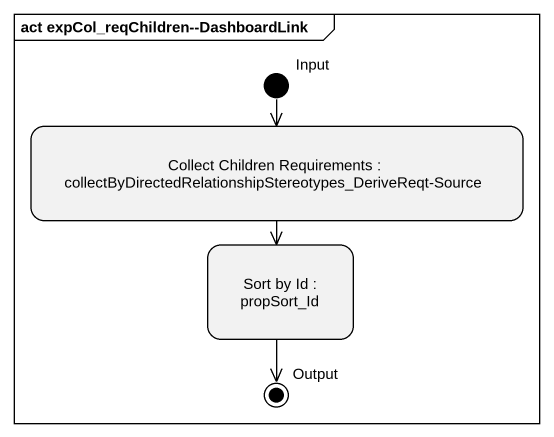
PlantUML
@startuml
mainframe act expCol_reqChildren--DashboardLink
hide empty description
state Input <<start>>
state "Collect Children Requirements : collectByDirectedRelationshipStereotypes_DeriveReqt-Source" as Collect_Children
state "Sort by Id : propSort_Id" as Sort_by_Id
state Output <<end>>
Input --> Collect_Children
Collect_Children --> Sort_by_Id
Sort_by_Id --> Output
@enduml
